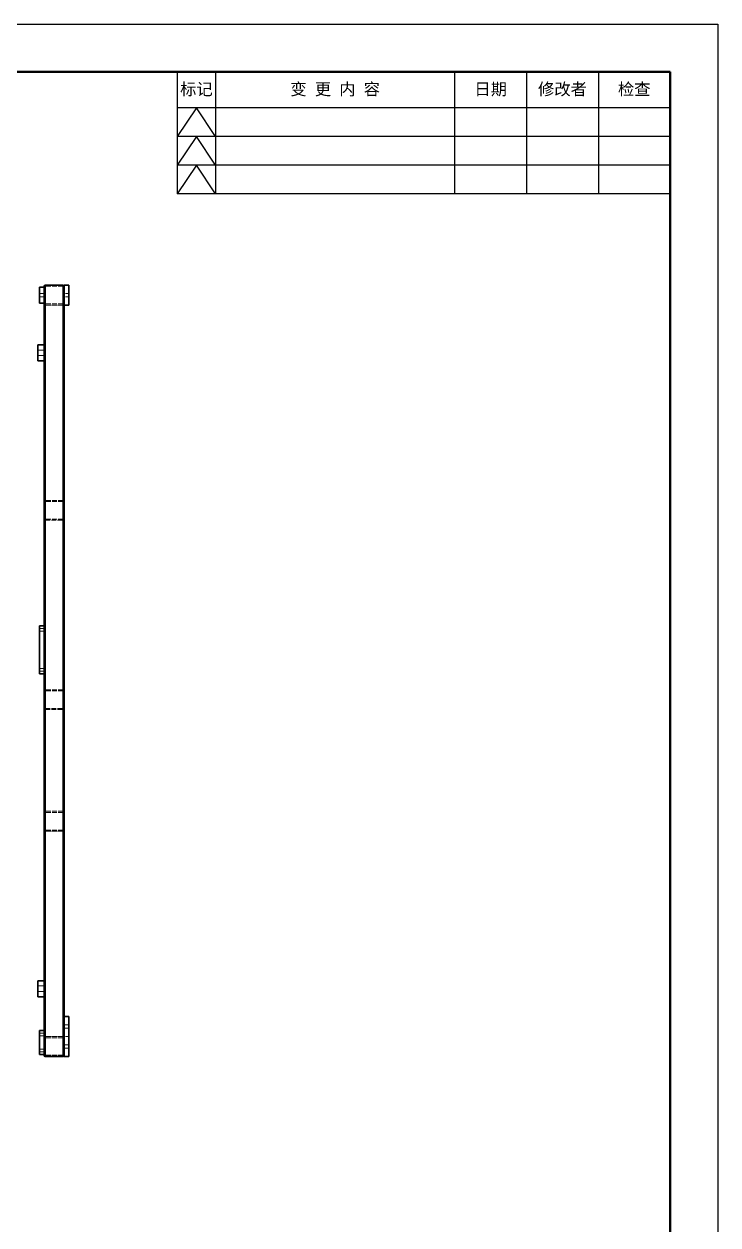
# Model space of a CAD drawing. Header units: millimetres. Extents: x -73083 to 81340, y -6859 to 6812.
# Drawn here: x 2338 to 4078, y -4823 to -1810 of the extents above; entities that cross this region are included whole.
import ezdxf

# ---------------------------------------------------------------- set-up
doc = ezdxf.new("R2010")
doc.units = ezdxf.units.MM
doc.linetypes.add('AM_ISO02W050', pattern=[7.5, 6, -1.5])
doc.linetypes.add('DASHED', pattern=[15, 12, -3])
doc.layers.add('A3', color=7, linetype='Continuous', plot=False)
for name, color, linetype, lineweight in [('AM_HID', 1, 'AM_ISO02W050', 25), ('AM_VIS', 7, 'Continuous', 50), ('SOLID LINE', 7, 'Continuous', 30)]:
    doc.layers.add(name, color=color, linetype=linetype, lineweight=lineweight)
doc.layers.add('title_frame', color=7, linetype='Continuous')
doc.styles.get("Standard").update_dxf_attribs({"font": 'romans.shx', "bigfont": 'bigfont.shx'})

msp = doc.modelspace()

# ---------------------------------------------------------------- linework, layer by layer
at = {"layer": 'A3', "linetype": 'Continuous'}
msp.add_lwpolyline([(-3049.50268, -1810.23226), (4078.49732, -1810.23226), (4078.49732, -6850.23226), (-3049.50268, -6850.23226)], close=True, dxfattribs=at)
at = {"layer": 'AM_HID', "linetype": 'DASHED', "lineweight": 13, "ltscale": 0.000649731}
msp.add_line((2388.75878, -2468.22732), (2388.78222, -2468.21608), dxfattribs=at)
at = {"layer": 'AM_HID', "linetype": 'DASHED', "lineweight": 13}
for p, q in [((2388.78222, -2468.21608), (2388.78222, -2512.21633)), ((2435.76391, -2465.22707), (2391.76391, -2465.22732)), ((2391.77611, -4400.22756), (2391.76391, -2465.22732)), ((2435.76391, -2468.22707), (2391.76391, -2468.22732)), ((2435.76879, -2468.21535), (2391.76879, -2468.2156)), ((2391.781, -4397.21584), (2391.76879, -2468.2156)), ((2435.78222, -2468.21584), (2391.78222, -2468.21608)), ((2391.78222, -2468.21608), (2391.78222, -2512.21633)), ((2435.77611, -4400.22707), (2435.76391, -2465.22707)), ((2435.781, -4397.21535), (2435.76879, -2468.21535)), ((2435.78222, -2468.21584), (2435.78222, -2512.21584)), ((2438.76879, -2468.21535), (2438.76928, -2515.22902)), ((2438.78222, -2468.21584), (2438.78222, -2512.21584)), ((2391.7473, -4350.22512), (2391.7473, -2515.22536)), ((2391.7473, -4350.22561), (2391.7473, -2515.22536)), ((2391.75414, -4350.22024), (2391.75414, -2515.22048)), ((2391.75438, -4350.22024), (2391.75438, -2515.22024)), ((2391.75438, -2515.22024), (2435.75438, -2515.22024)), ((2391.75438, -4350.22024), (2391.75438, -2515.22024)), ((2435.76439, -2512.22683), (2391.76439, -2512.22732)), ((2435.76439, -2515.22683), (2391.76439, -2515.22732)), ((2391.77611, -4350.22707), (2391.76439, -2515.22732)), ((2435.76879, -2512.2156), (2391.76879, -2512.21584)), ((2435.76879, -2515.2156), (2391.76879, -2515.21584)), ((2391.76879, -2515.21584), (2391.78026, -4350.21584)), ((2391.77269, -3005.22194), (2391.77123, -2515.22194)), ((2391.77318, -3005.2217), (2391.77147, -2515.22146)), ((2435.78222, -2512.21584), (2391.78222, -2512.21633)), ((2435.78222, -2515.21608), (2391.78222, -2515.21633)), ((2435.7473, -4350.22512), (2435.7473, -2515.22536)), ((2435.7473, -4350.22561), (2435.7473, -2515.22536)), ((2435.75414, -4350.22024), (2435.75414, -2515.22048)), ((2435.75438, -4350.22024), (2435.75438, -2515.22024)), ((2435.75438, -4350.22024), (2435.75438, -2515.22024)), ((2435.77611, -4350.22707), (2435.76439, -2515.22683)), ((2435.76879, -2515.2156), (2435.78026, -4350.21535)), ((2435.77269, -3005.22439), (2435.77123, -2515.2217)), ((2435.77318, -3005.22414), (2435.77147, -2515.22121)), ((2438.75438, -4350.22024), (2438.75438, -2515.22024)), ((2388.74535, -2615.22365), (2388.74535, -2655.22365)), ((2388.75585, -2615.21877), (2388.75609, -2655.21877)), ((2435.76732, -3005.21853), (2391.76732, -3005.21853)), ((2435.76732, -3008.21853), (2391.76732, -3008.21853)), ((2435.77318, -3005.22414), (2391.77318, -3005.2217)), ((2435.76732, -3052.21853), (2391.76732, -3052.21853)), ((2391.76732, -3055.21853), (2435.76732, -3055.21853)), ((2388.75438, -3440.21096), (2388.75438, -3320.21096)), ((2388.77465, -3320.2488), (2388.77465, -3440.2488)), ((2388.81005, -3320.21023), (2388.81078, -3440.21023)), ((2388.78026, -3527.20778), (2388.78026, -3483.20778)), ((2435.78026, -3480.20778), (2391.78026, -3480.20778)), ((2391.78026, -3527.20778), (2391.78026, -3483.20778)), ((2435.78026, -3483.20778), (2391.78026, -3483.20778)), ((2435.78026, -3483.20778), (2435.78026, -3527.20778)), ((2391.78026, -3527.20778), (2435.78026, -3527.20778)), ((2391.78026, -3530.20778), (2435.78026, -3530.20778)), ((2435.76708, -3785.21853), (2391.76708, -3785.21853)), ((2435.76708, -3788.21853), (2391.76708, -3788.21853)), ((2435.76732, -3832.21853), (2391.76732, -3832.21853)), ((2391.76732, -3835.21853), (2435.76732, -3835.21853)), ((2391.77709, -4350.2217), (2391.77538, -3835.22194)), ((2435.77562, -3835.22414), (2391.77562, -3835.2217)), ((2391.77709, -4350.2217), (2391.77562, -3835.2217)), ((2435.77709, -4350.2217), (2435.77538, -3835.22439)), ((2435.77709, -4350.22121), (2435.77562, -3835.22414)), ((2388.76635, -4210.21877), (2388.76684, -4250.21877)), ((2438.7556, -4400.22072), (2438.7556, -4300.23488)), ((2450.7556, -4400.23488), (2450.7556, -4300.23488)), ((2388.7932, -4395.21633), (2388.79296, -4335.21633)), ((2388.81664, -4395.21096), (2388.8164, -4335.21096)), ((2388.78783, -4396.23049), (2388.78734, -4354.23049)), ((2391.75438, -4350.22024), (2435.75438, -4350.22024)), ((2435.77611, -4350.22707), (2391.77611, -4350.22707)), ((2435.77611, -4353.22707), (2391.77611, -4353.22707)), ((2435.78026, -4350.21535), (2391.78026, -4350.21584)), ((2435.78051, -4353.21535), (2391.78051, -4353.21584)), ((2391.78783, -4396.23049), (2391.78734, -4354.23049)), ((2392.78734, -4350.23049), (2434.78734, -4350.23049)), ((2392.78734, -4353.23049), (2434.78734, -4353.23049)), ((2435.78783, -4396.23049), (2435.78734, -4354.23049)), ((2438.75023, -4350.21877), (2438.75023, -4397.64895)), ((2438.76586, -4400.22268), (2438.76586, -4350.22268)), ((2450.75023, -4350.21877), (2450.75023, -4400.21877)), ((2450.76586, -4400.22268), (2450.76586, -4350.22268)), ((2435.77611, -4397.22707), (2391.77611, -4397.22756)), ((2435.781, -4397.21535), (2391.781, -4397.21584)), ((2392.78783, -4397.23049), (2434.78783, -4397.23049)), ((2435.13646, -4400.21535), (2392.44262, -4400.21584)), ((2435.0122, -4400.22707), (2392.5747, -4400.22756))]:
    msp.add_line(p, q, dxfattribs=at)
at = {"layer": 'AM_HID', "linetype": 'DASHED', "lineweight": 13, "ltscale": 0.000652648}
msp.add_line((2391.75853, -2465.22707), (2391.78222, -2465.21608), dxfattribs=at)
at = {"layer": 'AM_HID', "linetype": 'DASHED', "lineweight": 13, "ltscale": 0.000647117}
for p, q in [((2391.78222, -2468.21608), (2391.75878, -2468.22707)), ((2438.75878, -2468.22683), (2438.78222, -2468.21584))]:
    msp.add_line(p, q, dxfattribs=at)
at = {"layer": 'AM_HID', "linetype": 'DASHED', "lineweight": 13, "ltscale": 0.074805}
msp.add_line((2438.76952, -2465.22585), (2438.76952, -2468.21804), dxfattribs=at)
at = {"layer": 'AM_HID', "linetype": 'DASHED', "lineweight": 13, "ltscale": 0.3}
for p, q in [((2376.7434, -2486.04323), (2388.7434, -2486.04323)), ((2376.7434, -2494.41921), (2388.7434, -2494.41921)), ((2376.74389, -2486.04299), (2388.74389, -2486.04299)), ((2376.74389, -2494.41897), (2388.74389, -2494.41897)), ((2376.74852, -2486.04079), (2388.74852, -2486.04079)), ((2376.74852, -2494.41701), (2388.74852, -2494.41701)), ((2376.74901, -2486.04055), (2388.74901, -2486.04055)), ((2376.74901, -2494.41677), (2388.74901, -2494.41677)), ((2376.7539, -2486.03835), (2388.7539, -2486.03835)), ((2376.7539, -2494.41433), (2388.7539, -2494.41433)), ((2376.75438, -2486.03811), (2388.75438, -2486.03811)), ((2376.75438, -2494.41408), (2388.75438, -2494.41408)), ((2450.74877, -2486.03567), (2438.74877, -2486.03567)), ((2450.74901, -2494.41164), (2438.74901, -2494.41164)), ((2450.74975, -2486.04128), (2438.74975, -2486.04104)), ((2450.74975, -2486.04128), (2438.74975, -2486.04128)), ((2450.74975, -2494.41726), (2438.74975, -2494.41726)), ((2450.74975, -2494.41726), (2438.74975, -2494.41726)), ((2450.75268, -2486.03029), (2438.75268, -2486.03029)), ((2450.75268, -2494.40627), (2438.75268, -2494.40627)), ((2450.76928, -2486.03786), (2438.76928, -2486.03786)), ((2450.76928, -2486.03786), (2438.76928, -2486.03786)), ((2450.76928, -2494.41384), (2438.76928, -2494.41384)), ((2450.76928, -2494.41384), (2438.76928, -2494.41384)), ((2438.75268, -2515.21828), (2450.75268, -2515.21804)), ((2376.77416, -3326.92556), (2388.77416, -3326.92556)), ((2376.77416, -3333.57277), (2388.77416, -3333.57277)), ((2376.77465, -3326.92531), (2388.77465, -3326.92531)), ((2376.77465, -3333.57229), (2388.77465, -3333.57229)), ((2376.8098, -3326.88698), (2388.8098, -3326.88674)), ((2376.8098, -3333.53396), (2388.8098, -3333.53371)), ((2376.81005, -3326.88674), (2388.81005, -3326.88674)), ((2376.81005, -3333.53371), (2388.81005, -3333.53371)), ((2376.77416, -3426.92556), (2388.77416, -3426.92556)), ((2376.77416, -3433.57277), (2388.77416, -3433.57277)), ((2376.77465, -3426.92531), (2388.77465, -3426.92531)), ((2376.77465, -3433.57229), (2388.77465, -3433.57229)), ((2376.81029, -3426.88698), (2388.81029, -3426.88674)), ((2376.81029, -3433.53396), (2388.81029, -3433.53371)), ((2376.81078, -3426.88674), (2388.81078, -3426.88674)), ((2376.81078, -3433.53371), (2388.81078, -3433.53371)), ((2438.75512, -4321.05373), (2450.75512, -4321.05373)), ((2438.75512, -4329.42971), (2450.75512, -4329.42971)), ((2438.75536, -4321.05324), (2450.75536, -4321.05324)), ((2438.75536, -4329.42922), (2450.75536, -4329.42922)), ((2438.78685, -4321.04299), (2450.78685, -4321.04299)), ((2438.78685, -4329.41897), (2450.78685, -4329.41897)), ((2438.7871, -4321.0425), (2450.7871, -4321.0425)), ((2438.7871, -4329.41848), (2450.7871, -4329.41848)), ((2376.78002, -4341.90236), (2388.78002, -4341.90236)), ((2376.78002, -4348.54934), (2388.78002, -4348.54934)), ((2376.78051, -4341.90188), (2388.78051, -4341.90188)), ((2376.78051, -4348.54885), (2388.78051, -4348.54885)), ((2376.78685, -4341.89748), (2388.78685, -4341.89748)), ((2376.78685, -4341.89797), (2388.78685, -4341.89748)), ((2376.78685, -4348.54494), (2388.78685, -4348.54445)), ((2376.7871, -4348.54445), (2388.7871, -4348.54445)), ((2376.79223, -4341.89358), (2388.79223, -4341.89358)), ((2376.79223, -4348.54055), (2388.79223, -4348.54055)), ((2376.79296, -4341.89309), (2388.79296, -4341.89309)), ((2376.79296, -4348.54006), (2388.79296, -4348.54006)), ((2376.81127, -4341.88967), (2388.81127, -4341.88967)), ((2376.81127, -4348.53664), (2388.81127, -4348.53664)), ((2376.812, -4341.88918), (2388.812, -4341.88918)), ((2376.812, -4348.53615), (2388.812, -4348.53615)), ((2376.81566, -4341.88772), (2388.81566, -4341.88772)), ((2376.81566, -4348.53469), (2388.81566, -4348.53469)), ((2376.8164, -4341.88723), (2388.8164, -4341.88723)), ((2376.8164, -4348.5342), (2388.8164, -4348.5342)), ((2450.75023, -4350.21877), (2438.75023, -4350.21877)), ((2376.78002, -4381.90236), (2388.78002, -4381.90236)), ((2376.78002, -4388.54934), (2388.78002, -4388.54934)), ((2376.78075, -4381.90188), (2388.78075, -4381.90188)), ((2376.78075, -4388.54885), (2388.78075, -4388.54885)), ((2376.7871, -4381.89797), (2388.7871, -4381.89748)), ((2376.7871, -4388.54494), (2388.7871, -4388.54445)), ((2376.78734, -4381.89748), (2388.78734, -4381.89748)), ((2376.78734, -4388.54445), (2388.78734, -4388.54445)), ((2376.79271, -4381.89358), (2388.79271, -4381.89358)), ((2376.79271, -4388.54055), (2388.79271, -4388.54055)), ((2376.7932, -4381.89309), (2388.7932, -4381.89309)), ((2376.7932, -4388.54006), (2388.7932, -4388.54006)), ((2376.81176, -4381.88967), (2388.81176, -4381.88967)), ((2376.81176, -4388.53664), (2388.81176, -4388.53664)), ((2376.81225, -4381.88918), (2388.81225, -4381.88918)), ((2376.81225, -4388.53615), (2388.81225, -4388.53615)), ((2376.81615, -4381.88772), (2388.81615, -4381.88772)), ((2376.81615, -4388.53469), (2388.81615, -4388.53469)), ((2376.81664, -4381.88723), (2388.81664, -4381.88723)), ((2376.81664, -4388.5342), (2388.81664, -4388.5342)), ((2450.74975, -4379.40676), (2438.74975, -4379.40676)), ((2450.74999, -4371.03078), (2438.74999, -4371.03078)), ((2450.74999, -4371.03078), (2438.74999, -4371.03078)), ((2450.74999, -4379.40676), (2438.74999, -4379.40676)), ((2438.75512, -4371.05373), (2450.75512, -4371.05373)), ((2438.75512, -4379.42971), (2450.75512, -4379.42971)), ((2438.75536, -4371.05324), (2450.75536, -4371.05324)), ((2438.75536, -4379.42922), (2450.75536, -4379.42922)), ((2438.76537, -4371.03469), (2450.76537, -4371.03469)), ((2438.76537, -4379.41067), (2450.76537, -4379.41067)), ((2438.76561, -4371.03469), (2450.76561, -4371.03469)), ((2438.76561, -4379.41067), (2450.76561, -4379.41067)), ((2438.78685, -4371.04299), (2450.78685, -4371.04299)), ((2438.78685, -4379.41897), (2450.78685, -4379.41897)), ((2438.7871, -4371.0425), (2450.7871, -4371.0425)), ((2438.7871, -4379.41848), (2450.7871, -4379.41848))]:
    msp.add_line(p, q, dxfattribs=at)
at = {"layer": 'AM_HID', "linetype": 'DASHED', "lineweight": 13, "ltscale": 0.000633473}
for p, q in [((2388.75927, -2512.22707), (2388.78222, -2512.21633)), ((2391.78222, -2512.21633), (2391.75927, -2512.22707))]:
    msp.add_line(p, q, dxfattribs=at)
at = {"layer": 'AM_HID', "linetype": 'DASHED', "lineweight": 13, "ltscale": 0.074615}
msp.add_line((2391.75438, -2515.22024), (2388.76977, -2515.22024), dxfattribs=at)
at = {"layer": 'AM_HID', "linetype": 'DASHED', "lineweight": 13, "ltscale": 0.075}
for p, q in [((2438.75438, -2515.22024), (2435.75438, -2515.22024)), ((2388.77318, -3005.22146), (2391.77318, -3005.2217)), ((2438.77318, -3005.22414), (2435.77318, -3005.22414)), ((2388.77562, -3835.22146), (2391.77562, -3835.2217)), ((2438.77562, -3835.22414), (2435.77562, -3835.22414)), ((2391.75438, -4350.22024), (2388.75438, -4350.22024)), ((2438.75438, -4350.22024), (2435.75438, -4350.22024))]:
    msp.add_line(p, q, dxfattribs=at)
at = {"layer": 'AM_HID', "linetype": 'DASHED', "lineweight": 13, "ltscale": 0.000636085}
msp.add_line((2438.75927, -2512.22683), (2438.78222, -2512.21584), dxfattribs=at)
at = {"layer": 'AM_HID', "linetype": 'DASHED', "lineweight": 13, "ltscale": 0.4}
for p, q in [((2372.74535, -2628.30642), (2388.74535, -2628.30617)), ((2372.74535, -2642.14138), (2388.74535, -2642.14113)), ((2372.7556, -2628.30153), (2388.7556, -2628.30129)), ((2372.75585, -2642.1365), (2388.75585, -2642.13625)), ((2372.7556, -4223.30666), (2388.7556, -4223.30617)), ((2372.75585, -4237.14162), (2388.75585, -4237.14113)), ((2372.76635, -4223.30129), (2388.76635, -4223.30129)), ((2372.76635, -4237.13625), (2388.76635, -4237.13625))]:
    msp.add_line(p, q, dxfattribs=at)
at = {"layer": 'AM_HID', "linetype": 'DASHED', "lineweight": 13, "ltscale": 0.299048}
for p, q in [((2376.81273, -3320.2488), (2388.77465, -3320.2488)), ((2450.75023, -4400.21877), (2438.78832, -4400.21877))]:
    msp.add_line(p, q, dxfattribs=at)
at = {"layer": 'AM_HID', "linetype": 'DASHED', "lineweight": 13, "ltscale": 0.000897217}
for p, q in [((2388.77416, -3320.21023), (2388.81005, -3320.21023)), ((2388.77489, -3440.21023), (2388.81078, -3440.21023)), ((2388.78051, -4335.21096), (2388.8164, -4335.21096))]:
    msp.add_line(p, q, dxfattribs=at)
at = {"layer": 'AM_HID', "linetype": 'DASHED', "lineweight": 13, "ltscale": 0.00045166}
msp.add_line((2388.75658, -3440.2488), (2388.77465, -3440.2488), dxfattribs=at)
at = {"layer": 'AM_HID', "linetype": 'DASHED', "lineweight": 13, "ltscale": 0.00032959}
msp.add_line((2435.76928, -3480.21584), (2435.78246, -3480.21584), dxfattribs=at)
at = {"layer": 'AM_HID', "linetype": 'DASHED', "lineweight": 13, "ltscale": 0.000299072}
msp.add_line((2388.76635, -4210.21877), (2388.75438, -4210.21877), dxfattribs=at)
at = {"layer": 'AM_HID', "linetype": 'DASHED', "lineweight": 13, "ltscale": 0.000311279}
msp.add_line((2388.76684, -4250.21877), (2388.75438, -4250.21877), dxfattribs=at)
at = {"layer": 'AM_HID', "linetype": 'DASHED', "lineweight": 13, "ltscale": 0.000842285}
msp.add_line((2438.7556, -4300.23488), (2438.7893, -4300.23488), dxfattribs=at)
at = {"layer": 'AM_HID', "linetype": 'DASHED', "lineweight": 13, "ltscale": 0.37522}
msp.add_line((2388.75438, -4350.22024), (2388.75438, -4335.21145), dxfattribs=at)
at = {"layer": 'AM_HID', "linetype": 'DASHED', "lineweight": 13, "ltscale": 0.000549316}
msp.add_line((2438.77709, -4350.22121), (2438.75512, -4350.22121), dxfattribs=at)
at = {"layer": 'AM_HID', "linetype": 'DASHED', "lineweight": 13, "ltscale": 0.000354004}
msp.add_line((2450.7517, -4350.22268), (2450.76586, -4350.22268), dxfattribs=at)
at = {"layer": 'AM_HID', "linetype": 'DASHED', "lineweight": 13, "ltscale": 0.000720215}
msp.add_line((2388.78783, -4395.21096), (2388.81664, -4395.21096), dxfattribs=at)
at = {"layer": 'AM_HID', "linetype": 'DASHED', "lineweight": 13, "ltscale": 0.000876274}
for p, q in [((2392.78783, -4397.23049), (2392.75463, -4397.24172)), ((2392.78783, -4400.23049), (2392.75463, -4400.24172))]:
    msp.add_line(p, q, dxfattribs=at)
at = {"layer": 'AM_HID', "linetype": 'DASHED', "lineweight": 13}
for centre, radius, start, end in [((2391.7705, -2468.2217), 3, 89.77659385, 179.89419172), ((2391.76391, -2468.22732), 2.99998, 90.00024156, 138.45928625), ((2435.76391, -2468.22707), 3.00002, 0.00092034, 90.00031669), ((2435.7705, -2468.22146), 3, 0.10568691, 8.34698721), ((2435.76879, -2468.21535), 3.00002, 0.00002168, 6.29354932), ((2391.76879, -2512.21584), 2.99998, 179.99986841, 270.000339), ((2391.77074, -2512.2217), 3, 179.89655496, 270.2193217), ((2391.76439, -2512.22707), 3.00002, 184.00764947, 270.00029119), ((2435.76439, -2512.22707), 2.99997, 270.00018191, 0.00067074), ((2435.76879, -2512.2156), 3.00003, 270.00059855, 359.9999679), ((2435.77074, -2512.22146), 3, 270.2193217, 0.10337239), ((2391.76732, -3008.21853), 3, 90.00018009, 180.00018624), ((2435.76732, -3008.21853), 3, 0.00018098, 90.00018009), ((2391.76732, -3052.21853), 3, 180.00018624, 270.00018191), ((2435.76732, -3052.21853), 3, 270.00018191, 0.00018098), ((2391.78026, -3483.20778), 3, 89.99999567, 180.00000501), ((2435.78026, -3483.20778), 3, 3.33512844, 89.99999567), ((2391.78026, -3527.20778), 3, 180.00000501, 269.9999975), ((2435.78026, -3527.20778), 3, 269.9999975, 356.75711775), ((2391.76708, -3788.21853), 3, 90.00018009, 180.00018624), ((2435.76708, -3788.21853), 3, 0.00018098, 90.00018009), ((2391.76732, -3832.21853), 3, 180.00018624, 270.00018191), ((2435.76732, -3832.21853), 3, 270.00018191, 0.00018098), ((2392.77123, -4354.23586), 4, 89.7682132, 179.92087044), ((2391.77611, -4353.22707), 3.00003, 90.00052843, 180.00002231), ((2391.78051, -4353.21584), 2.99998, 90.00025522, 180.00060971), ((2392.77123, -4354.23586), 1, 89.07565934, 179.67979208), ((2434.77123, -4354.23586), 1, 0.30984105, 89.07554323), ((2434.77123, -4354.23586), 4, 3.35209954, 89.7682132), ((2435.77611, -4353.22707), 2.99999, 359.99992108, 90.00026888), ((2435.78051, -4353.21535), 3.00002, 0.00086589, 90.00037816), ((2392.77123, -4396.23586), 1, 179.67268868, 270.95580051), ((2434.77123, -4396.23586), 1, 270.95591662, 0.31639853), ((2435.77611, -4397.22707), 3.00003, 318.69929409, 359.99995528)]:
    msp.add_arc(centre, radius, start, end, dxfattribs=at)
at = {"layer": 'AM_VIS', "linetype": 'Continuous'}
for p, q in [((-2749.50268, -1930.23226), (3958.49732, -1930.23226)), ((3958.49732, -1930.23226), (3958.49732, -6730.23226))]:
    msp.add_line(p, q, dxfattribs=at)
at = {"layer": 'AM_VIS', "lineweight": 35, "ltscale": 0.3}
for p, q in [((2388.75463, -2470.22609), (2376.75463, -2470.22609)), ((2450.75048, -2465.22902), (2438.75048, -2465.22902)), ((2438.75243, -2465.21828), (2450.75243, -2465.21804)), ((2388.75463, -2510.22609), (2376.75463, -2510.22609)), ((2450.75048, -2515.22902), (2438.75048, -2515.22902)), ((2438.78783, -4300.23049), (2450.78783, -4300.23049)), ((2438.78783, -4400.23049), (2450.78783, -4400.23049))]:
    msp.add_line(p, q, dxfattribs=at)
at = {"layer": 'AM_VIS', "lineweight": 35}
for p, q in [((2376.75463, -2470.22609), (2376.75463, -2510.22609)), ((2388.75463, -2470.22609), (2388.75463, -2510.22609)), ((2388.76879, -2468.21584), (2388.781, -4397.21584)), ((2435.76879, -2465.21535), (2391.76879, -2465.2156)), ((2435.78222, -2465.21584), (2391.78222, -2465.21608)), ((2438.75048, -2465.22902), (2438.75048, -2515.22902)), ((2450.75048, -2465.22902), (2450.75048, -2515.22902)), ((2450.76952, -2465.22585), (2450.76928, -2515.22585)), ((2388.75438, -3320.21096), (2388.75438, -2515.22024)), ((2438.76928, -2515.22902), (2438.781, -4397.21535)), ((2372.74535, -2615.22365), (2372.74535, -2655.22365)), ((2372.75585, -2615.21877), (2372.75609, -2655.21877)), ((2376.77465, -3320.2488), (2376.77465, -3440.2488)), ((2376.81005, -3320.21023), (2376.81078, -3440.21023)), ((2388.75438, -4335.21145), (2388.75438, -3440.21096)), ((2438.78026, -3483.20778), (2438.78026, -3527.20778)), ((2372.75585, -4210.22365), (2372.75609, -4250.22365)), ((2372.76635, -4210.21877), (2372.76684, -4250.21877)), ((2438.78783, -4400.23049), (2438.78783, -4300.23049)), ((2450.78783, -4400.23049), (2450.78783, -4300.23049)), ((2376.7932, -4395.21633), (2376.79296, -4335.21633)), ((2376.81664, -4395.21096), (2376.8164, -4335.21096)), ((2438.78783, -4396.23049), (2438.78734, -4354.23049)), ((2392.78783, -4400.23049), (2434.78783, -4400.23049))]:
    msp.add_line(p, q, dxfattribs=at)
at = {"layer": 'AM_VIS', "lineweight": 13}
for p, q in [((2391.76879, -2465.2156), (2391.781, -4400.21584)), ((2435.76879, -2465.21535), (2435.781, -4400.21535))]:
    msp.add_line(p, q, dxfattribs=at)
at = {"layer": 'AM_VIS', "lineweight": 35, "ltscale": 0.000286865}
for p, q in [((2438.75243, -2465.21828), (2438.75243, -2465.22976)), ((2372.75683, -2655.22365), (2372.74535, -2655.22365)), ((2372.76732, -4210.22365), (2372.75585, -4210.22365))]:
    msp.add_line(p, q, dxfattribs=at)
at = {"layer": 'AM_VIS', "lineweight": 35, "ltscale": 0.000292969}
msp.add_line((2450.75243, -2465.21804), (2450.75243, -2465.22976), dxfattribs=at)
at = {"layer": 'AM_VIS', "lineweight": 35, "ltscale": 0.000402832}
for p, q in [((2450.76952, -2465.22585), (2450.75341, -2465.22585)), ((2450.76928, -2515.22585), (2450.75316, -2515.22585))]:
    msp.add_line(p, q, dxfattribs=at)
at = {"layer": 'AM_VIS', "lineweight": 35, "ltscale": 0.000384521}
msp.add_line((2388.76977, -2515.22024), (2388.75438, -2515.22024), dxfattribs=at)
at = {"layer": 'AM_VIS', "lineweight": 35, "ltscale": 0.000280762}
for p, q in [((2372.75658, -2615.22365), (2372.74535, -2615.22365)), ((2372.76732, -4250.22365), (2372.75609, -4250.22365))]:
    msp.add_line(p, q, dxfattribs=at)
at = {"layer": 'AM_VIS', "lineweight": 35, "ltscale": 0.4}
for p, q in [((2388.75585, -2615.21877), (2372.75585, -2615.21877)), ((2388.75609, -2655.21877), (2372.75609, -2655.21877))]:
    msp.add_line(p, q, dxfattribs=at)
at = {"layer": 'AM_VIS', "lineweight": 35, "ltscale": 0.000952148}
for p, q in [((2376.77465, -3320.2488), (2376.81273, -3320.2488)), ((2438.78832, -4400.21877), (2438.75023, -4400.21877))]:
    msp.add_line(p, q, dxfattribs=at)
at = {"layer": 'AM_VIS', "lineweight": 35, "ltscale": 0.299103}
for p, q in [((2376.81005, -3320.21023), (2388.77416, -3320.21023)), ((2376.81078, -3440.21023), (2388.77489, -3440.21023)), ((2376.8164, -4335.21096), (2388.78051, -4335.21096))]:
    msp.add_line(p, q, dxfattribs=at)
at = {"layer": 'AM_VIS', "lineweight": 35, "ltscale": 0.299548}
msp.add_line((2376.77465, -3440.2488), (2388.75658, -3440.2488), dxfattribs=at)
at = {"layer": 'AM_VIS', "lineweight": 35, "ltscale": 0.399701}
msp.add_line((2388.75438, -4210.21877), (2372.76635, -4210.21877), dxfattribs=at)
at = {"layer": 'AM_VIS', "lineweight": 35, "ltscale": 0.399689}
msp.add_line((2388.75438, -4250.21877), (2372.76684, -4250.21877), dxfattribs=at)
at = {"layer": 'AM_VIS', "lineweight": 35, "ltscale": 0.000598145}
for p, q in [((2376.79296, -4335.21633), (2376.81688, -4335.21633)), ((2376.7932, -4395.21633), (2376.81713, -4395.21633))]:
    msp.add_line(p, q, dxfattribs=at)
at = {"layer": 'AM_VIS', "lineweight": 35, "ltscale": 0.29928}
msp.add_line((2376.81664, -4395.21096), (2388.78783, -4395.21096), dxfattribs=at)
at = {"layer": 'AM_VIS', "lineweight": 35, "ltscale": 0.064246}
msp.add_line((2438.75023, -4397.64895), (2438.75023, -4400.21877), dxfattribs=at)
at = {"layer": 'AM_VIS', "lineweight": 35, "ltscale": 0.019965}
msp.add_line((2392.5747, -4400.22756), (2391.77611, -4400.22756), dxfattribs=at)
at = {"layer": 'AM_VIS', "lineweight": 35, "ltscale": 0.016541}
msp.add_line((2392.44262, -4400.21584), (2391.781, -4400.21584), dxfattribs=at)
at = {"layer": 'AM_VIS', "lineweight": 35, "ltscale": 0.019098}
msp.add_line((2435.77611, -4400.22707), (2435.0122, -4400.22707), dxfattribs=at)
at = {"layer": 'AM_VIS', "lineweight": 35, "ltscale": 0.016113}
msp.add_line((2435.781, -4400.21535), (2435.13646, -4400.21535), dxfattribs=at)
at = {"layer": 'AM_VIS', "lineweight": 35, "ltscale": 0.000848389}
msp.add_line((2438.75536, -4400.23488), (2438.7893, -4400.23488), dxfattribs=at)
at = {"layer": 'AM_VIS', "lineweight": 35, "ltscale": 0.000354004}
msp.add_line((2438.7556, -4400.23488), (2438.7556, -4400.22072), dxfattribs=at)
at = {"layer": 'AM_VIS', "lineweight": 35}
for centre, radius, start, end in [((2391.76391, -2468.22732), 2.99997, 138.45932723, 180.00069167), ((2391.76879, -2468.21584), 3.00003, 90.0005899, 179.99997769), ((2435.76879, -2468.21535), 2.99998, 6.29343107, 90.0003645), ((2435.7705, -2468.22146), 3, 8.34698721, 89.77659385), ((2391.76439, -2512.22707), 2.99998, 180.00069167, 184.00744456), ((2435.78026, -3483.20778), 3, 359.9999984, 3.33512844), ((2435.78026, -3527.20778), 3, 356.75711775, 359.9999984), ((2392.77123, -4396.23586), 4, 179.91916289, 270.23825498), ((2391.77611, -4397.22756), 2.99999, 179.99992305, 270.00027753), ((2391.781, -4397.21584), 3.00002, 180.00086926, 270.00037999), ((2434.77123, -4396.23586), 4, 270.23826181, 0.08002825), ((2435.781, -4397.21535), 2.99998, 270.00024338, 0.00061599), ((2435.77611, -4397.22707), 3.00001, 270.00038682, 318.6993863)]:
    msp.add_arc(centre, radius, start, end, dxfattribs=at)
msp.add_ellipse((2434.80053, -4354.23049), major_axis=(0.08594, -3.99243), ratio=0.9983353474, start_param=1.5492459291, end_param=1.6067135323, dxfattribs=at)
at = {"layer": 'title_frame', "linetype": 'Continuous'}
for p, q in [((2722.49732, -1930.23226), (2722.49732, -2236.23226)), ((2818.49732, -1930.23226), (2818.49732, -2236.23226)), ((3418.49732, -2236.23226), (3418.49732, -1930.23226)), ((3598.49732, -1930.23226), (3598.49732, -2236.23226)), ((3778.49732, -1930.23226), (3778.49732, -2236.23226)), ((3958.49732, -2020.23226), (2722.49732, -2020.23226)), ((2770.49732, -2020.23226), (2722.49732, -2092.23226)), ((2818.49732, -2092.23226), (2770.49732, -2020.23226)), ((3958.49732, -2092.23226), (2722.49732, -2092.23226)), ((2770.49732, -2092.23226), (2722.49732, -2164.23226)), ((2818.49732, -2164.23226), (2770.49732, -2092.23226)), ((3958.49732, -2164.23226), (2722.49732, -2164.23226)), ((2770.49732, -2164.23226), (2722.49732, -2236.23226)), ((2818.49732, -2236.23226), (2770.49732, -2164.23226)), ((3958.49732, -2236.23226), (2722.49732, -2236.23226))]:
    msp.add_line(p, q, dxfattribs=at)

# ---------------------------------------------------------------- texts
at = {"layer": 'SOLID LINE', "ltscale": 0.5, "char_height": 30, "attachment_point": 5}
for s, insert, width in [('\\pt180;{\\fSimHei|b0|i0|c134|p2;\\C3;标记}', (2770.49732, -1975.23226), 96), ('\\pt180;{\\fSimHei|b0|i0|c134|p2;\\C3;变 更 内 容}', (3118.49732, -1975.23226), 600), ('\\pt180;{\\fSimHei|b0|i0|c134|p2;\\C3;日期}', (3508.49732, -1975.23226), 180), ('\\pt180;{\\fSimHei|b0|i0|c134|p2;\\C3;修改者}', (3688.49732, -1975.23226), 180), ('\\pt180;{\\fSimHei|b0|i0|c134|p2;\\C3;检查}', (3868.49732, -1975.23226), 180)]:
    msp.add_mtext(s, dxfattribs=dict(at, insert=insert, width=width))

doc.saveas('drawing.dxf')
